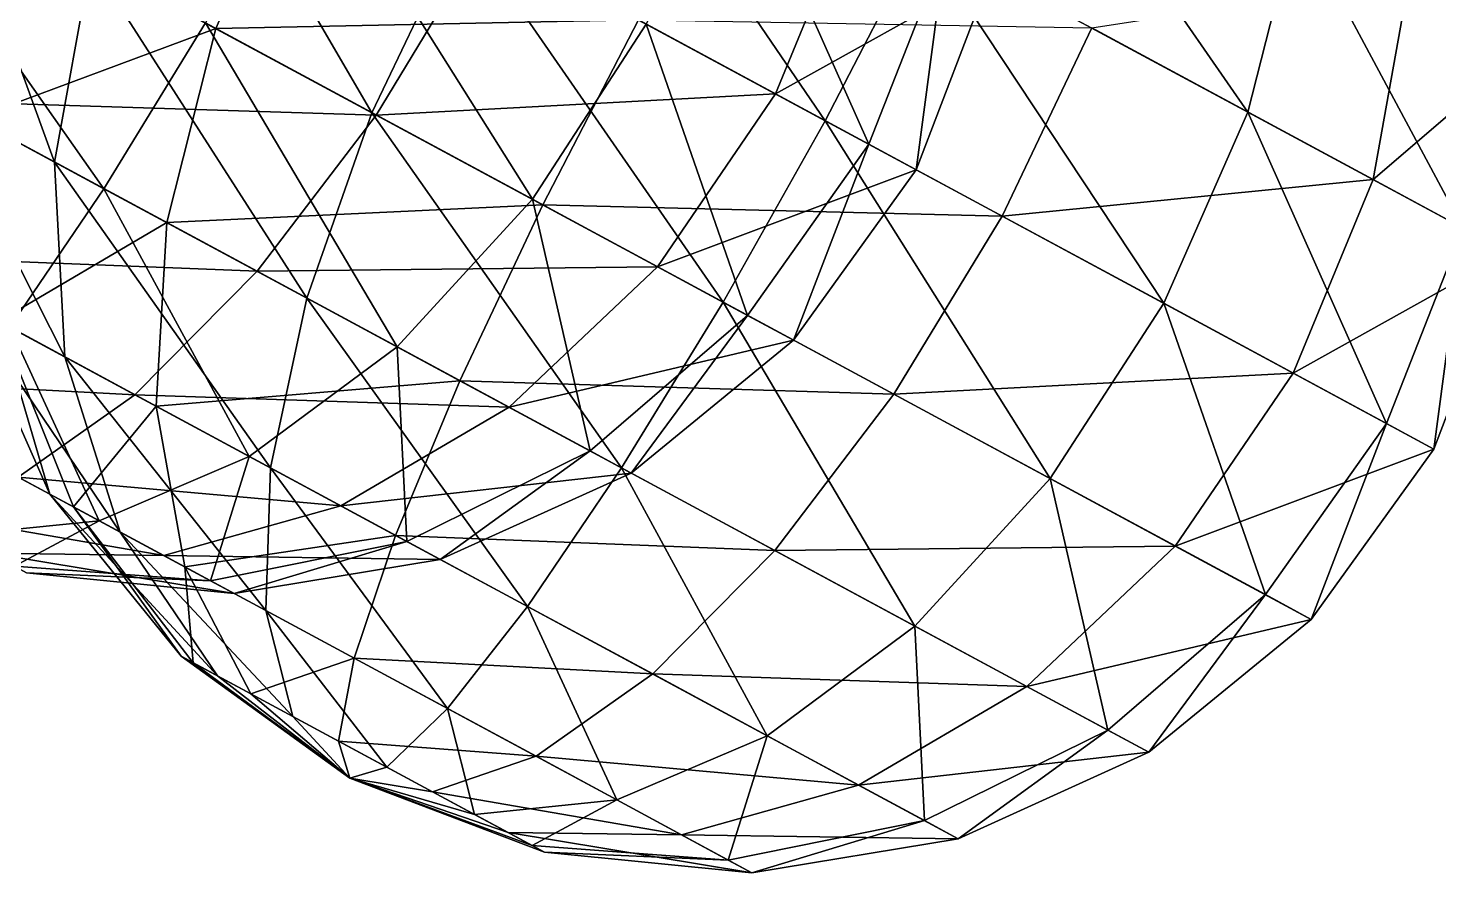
# Model space of a CAD drawing. Header units: metres. Extents: x -386 to 289, y -317 to 299.
# Drawn here: x -2.1 to 50.5, y -282.4 to -250.9 of the extents above; entities that cross this region are included whole.
import ezdxf

# ---------------------------------------------------------------- set-up
doc = ezdxf.new("R2010")
doc.units = ezdxf.units.M

msp = doc.modelspace()

# ---------------------------------------------------------------- linework, layer by layer
for points in [[(18.07518, -240.43518, -497.6929), (14.044941, -247.08333, -496.748), (27.59697, -254.3956, -494.74118), (27.597069, -254.3955, -494.7411)], [(18.07518, -240.43518, -497.6929), (27.59697, -254.3956, -494.74118), (31.165432, -247.4983, -495.7545), (31.165531, -247.4982, -495.7544)], [(3.191595, -241.22717, -506.1854), (0.21753693, -248.4452, -506.80875), (10.701065, -254.1018, -497.6929), (10.701165, -254.1017, -497.6928)], [(3.191595, -241.22717, -506.1854), (10.701065, -254.1018, -497.6929), (14.044941, -247.08333, -496.748), (14.045041, -247.08322, -496.7479)], [(34.253532, -240.94305, -498.72534), (31.165432, -247.4983, -495.7545), (43.3549, -254.07538, -501.51288), (43.355, -254.07527, -501.5128)], [(34.253532, -240.94305, -498.72534), (43.3549, -254.07538, -501.51288), (45.182312, -246.8399, -503.88818), (45.18241, -246.8398, -503.8881)], [(-8.599396, -243.68785, -329.4103), (-11.029025, -250.59839, -332.1807), (0.70737505, -256.931, -330.44275), (0.70747507, -256.9309, -330.44266)], [(-8.599396, -243.68785, -329.4103), (0.70737505, -256.931, -330.44275), (4.490858, -250.75098, -327.4719), (4.490958, -250.75087, -327.4718)], [(8.016708, -243.83067, -548.25604), (4.8782406, -250.95999, -547.44586), (-3.1442719, -246.63127, -535.5336), (-3.144172, -246.63116, -535.5335)], [(20.636173, -250.63977, -554.2176), (4.8782406, -250.95999, -547.44586), (8.016708, -243.83067, -548.25604), (8.0168085, -243.83057, -548.2559)], [(24.05444, -243.66142, -333.2303), (20.915972, -250.79074, -332.4201), (29.221485, -255.27216, -344.75256), (29.221584, -255.27205, -344.75247)], [(24.05444, -243.66142, -333.2303), (29.221485, -255.27216, -344.75256), (32.076946, -247.99014, -345.14252), (32.077045, -247.99004, -345.14243)], [(52.695835, -243.83405, -527.27576), (53.904594, -251.5462, -527.90424), (49.360977, -249.0946, -540.32245), (49.361076, -249.0945, -540.3223)], [(8.29651, -243.98164, -326.4586), (4.490858, -250.75098, -327.4719), (16.680325, -257.32806, -333.2303), (16.680424, -257.32797, -333.2302)], [(8.29651, -243.98164, -326.4586), (16.680325, -257.32806, -333.2303), (20.915972, -250.79074, -332.4201), (20.91607, -250.79063, -332.42)], [(-4.8502064, -245.7108, -520.6594), (-5.6714554, -253.48917, -521.0545), (-1.1278381, -255.94077, -508.63632), (-1.1277381, -255.94066, -508.63623)], [(-4.8502064, -245.7108, -520.6594), (-1.1278381, -255.94077, -508.63632), (0.21753693, -248.4452, -506.80875), (0.21763693, -248.4451, -506.80865)], [(28.715141, -246.17621, -373.8674), (25.741085, -253.39424, -374.49075), (14.887742, -247.53809, -383.92816), (14.887842, -247.53798, -383.92807)], [(33.782883, -248.91061, -360.01675), (25.741085, -253.39424, -374.49075), (28.715141, -246.17621, -373.8674), (28.71524, -246.1761, -373.8673)], [(10.8575, -254.18623, -382.98325), (-5.3208494, -253.67834, -381.9508), (-2.2327518, -247.12311, -384.92166), (-2.232652, -247.123, -384.92157)], [(4.8782406, -250.95999, -547.44586), (-4.1419525, -254.31444, -534.3904), (-3.1442719, -246.63127, -535.5336), (-3.144172, -246.63116, -535.5335)], [(14.887742, -247.53809, -383.92816), (10.8575, -254.18623, -382.98325), (-2.2327518, -247.12311, -384.92166), (-2.232652, -247.123, -384.92157)], [(14.044941, -247.08333, -496.748), (10.701065, -254.1018, -497.6929), (23.791319, -261.16492, -495.7545), (23.791418, -261.16483, -495.7544)], [(14.044941, -247.08333, -496.748), (23.791319, -261.16492, -495.7545), (27.59697, -254.3956, -494.74118), (27.597069, -254.3955, -494.7411)], [(45.182312, -246.8399, -503.88818), (43.3549, -254.07538, -501.51288), (51.377407, -258.40408, -513.4251), (51.377506, -258.404, -513.425)], [(45.182312, -246.8399, -503.88818), (51.377407, -258.40408, -513.4251), (52.375095, -250.72093, -514.56836), (52.375195, -250.72083, -514.56824)], [(25.741085, -253.39424, -374.49075), (10.8575, -254.18623, -382.98325), (14.887742, -247.53809, -383.92816), (14.887842, -247.53798, -383.92807)], [(31.165432, -247.4983, -495.7545), (27.59697, -254.3956, -494.74118), (40.21643, -261.2047, -500.7027), (40.21653, -261.20462, -500.7026)], [(31.165432, -247.4983, -495.7545), (40.21643, -261.2047, -500.7027), (43.3549, -254.07538, -501.51288), (43.355, -254.07527, -501.5128)], [(32.076946, -247.99014, -345.14252), (29.221485, -255.27216, -344.75256), (30.987598, -256.2251, -360.1515), (30.987698, -256.225, -360.1514)], [(32.076946, -247.99014, -345.14252), (30.987598, -256.2251, -360.1515), (33.782883, -248.91061, -360.01675), (33.78298, -248.9105, -360.01666)], [(0.21753693, -248.4452, -506.80875), (-1.1278381, -255.94077, -508.63632), (8.271436, -261.01233, -500.4633), (8.271536, -261.01224, -500.4632)], [(0.21753693, -248.4452, -506.80875), (8.271436, -261.01233, -500.4633), (10.701065, -254.1018, -497.6929), (10.701165, -254.1017, -497.6928)], [(33.782883, -248.91061, -360.01675), (30.987598, -256.2251, -360.1515), (25.741085, -253.39424, -374.49075), (25.741184, -253.39413, -374.49066)], [(49.360977, -249.0946, -540.32245), (48.015602, -256.59018, -542.15), (37.532074, -250.93356, -551.2658), (37.532173, -250.93346, -551.2657)], [(53.904594, -251.5462, -527.90424), (48.015602, -256.59018, -542.15), (49.360977, -249.0946, -540.32245), (49.361076, -249.0945, -540.3223)], [(-11.029025, -250.59839, -332.1807), (-2.7961054, -262.1006, -335.1687), (0.70737505, -256.931, -330.44275), (0.70747507, -256.9309, -330.44266)], [(4.490858, -250.75098, -327.4719), (0.70737505, -256.931, -330.44275), (11.636152, -262.82785, -335.6056), (11.636252, -262.82776, -335.6055)], [(4.490858, -250.75098, -327.4719), (11.636152, -262.82785, -335.6056), (16.680325, -257.32806, -333.2303), (16.680424, -257.32797, -333.2302)], [(20.636173, -250.63977, -554.2176), (17.067709, -257.53708, -553.2043), (4.8782406, -250.95999, -547.44586), (4.8783407, -250.95988, -547.44574)], [(20.915972, -250.79074, -332.4201), (16.680325, -257.32806, -333.2303), (24.702833, -261.65677, -345.14252), (24.702932, -261.65668, -345.14243)], [(34.1882, -257.95206, -552.21075), (17.067709, -257.53708, -553.2043), (20.636173, -250.63977, -554.2176), (20.636272, -250.63966, -554.21747)], [(37.532074, -250.93356, -551.2658), (34.1882, -257.95206, -552.21075), (20.636173, -250.63977, -554.2176), (20.636272, -250.63966, -554.21747)], [(20.915972, -250.79074, -332.4201), (24.702833, -261.65677, -345.14252), (29.221485, -255.27216, -344.75256), (29.221584, -255.27205, -344.75247)], [(4.8782406, -250.95999, -547.44586), (3.0508327, -258.19547, -545.07056), (-4.1419525, -254.31444, -534.3904), (-4.1418524, -254.31433, -534.39026)], [(17.067709, -257.53708, -553.2043), (3.0508327, -258.19547, -545.07056), (4.8782406, -250.95999, -547.44586), (4.8783407, -250.95988, -547.44574)], [(4.8782406, -250.95999, -547.44586), (4.8782406, -250.95999, -547.44586), (17.067709, -257.53708, -553.2043), (17.067808, -257.537, -553.20416)], [(48.015602, -256.59018, -542.15), (34.1882, -257.95206, -552.21075), (37.532074, -250.93356, -551.2658), (37.532173, -250.93346, -551.2657)], [(53.904594, -251.5462, -527.90424), (53.083344, -259.3246, -528.2993), (48.015602, -256.59018, -542.15), (48.0157, -256.5901, -542.1499)], [(25.741085, -253.39424, -374.49075), (21.341026, -259.84283, -373.8674), (10.8575, -254.18623, -382.98325), (10.8576, -254.18613, -382.98315)], [(30.987598, -256.2251, -360.1515), (21.341026, -259.84283, -373.8674), (25.741085, -253.39424, -374.49075), (25.741184, -253.39413, -374.49066)], [(6.415551, -260.011, -380.21286), (-7.718131, -259.4448, -377.22485), (-5.3208494, -253.67834, -381.9508), (-5.3207493, -253.67824, -381.9507)], [(-5.6714554, -253.48917, -521.0545), (-4.462698, -261.20132, -521.683), (-0.7528496, -263.20306, -511.54358), (-0.75274956, -263.20297, -511.5435)], [(-5.6714554, -253.48917, -521.0545), (-0.7528496, -263.20306, -511.54358), (-1.1278381, -255.94077, -508.63632), (-1.1277381, -255.94066, -508.63623)], [(10.8575, -254.18623, -382.98325), (6.415551, -260.011, -380.21286), (-5.3208494, -253.67834, -381.9508), (-5.3207493, -253.67824, -381.9507)], [(3.0508327, -258.19547, -545.07056), (-3.2138653, -261.87515, -532.57166), (-4.1419525, -254.31444, -534.3904), (-4.1418524, -254.31433, -534.39026)], [(21.341026, -259.84283, -373.8674), (6.415551, -260.011, -380.21286), (10.8575, -254.18623, -382.98325), (10.8576, -254.18613, -382.98315)], [(10.701065, -254.1018, -497.6929), (8.271436, -261.01233, -500.4633), (20.007835, -267.34497, -498.72534), (20.007935, -267.34488, -498.72525)], [(10.701065, -254.1018, -497.6929), (20.007835, -267.34497, -498.72534), (23.791319, -261.16492, -495.7545), (23.791418, -261.16483, -495.7544)], [(27.59697, -254.3956, -494.74118), (23.791319, -261.16492, -495.7545), (35.980785, -267.742, -501.51288), (35.980885, -267.7419, -501.5128)], [(27.59697, -254.3956, -494.74118), (35.980785, -267.742, -501.51288), (40.21643, -261.2047, -500.7027), (40.21653, -261.20462, -500.7026)], [(43.3549, -254.07538, -501.51288), (40.21643, -261.2047, -500.7027), (48.521946, -265.68613, -513.03516), (48.522045, -265.68604, -513.03503)], [(43.3549, -254.07538, -501.51288), (48.521946, -265.68613, -513.03516), (51.377407, -258.40408, -513.4251), (51.377506, -258.404, -513.425)], [(29.221485, -255.27216, -344.75256), (24.702833, -261.65677, -345.14252), (26.40877, -262.57724, -360.01675), (26.408869, -262.57715, -360.01666)], [(29.221485, -255.27216, -344.75256), (26.40877, -262.57724, -360.01675), (30.987598, -256.2251, -360.1515), (30.987698, -256.225, -360.1514)], [(-1.1278381, -255.94077, -508.63632), (-0.7528496, -263.20306, -511.54358), (6.921625, -267.34396, -504.8703), (6.9217253, -267.34387, -504.8702)], [(-1.1278381, -255.94077, -508.63632), (6.921625, -267.34396, -504.8703), (8.271436, -261.01233, -500.4633), (8.271536, -261.01224, -500.4632)], [(30.987598, -256.2251, -360.1515), (26.40877, -262.57724, -360.01675), (21.341026, -259.84283, -373.8674), (21.341125, -259.84274, -373.8673)], [(0.70737505, -256.931, -330.44275), (-2.7961054, -262.1006, -335.1687), (6.1272035, -266.91534, -339.38412), (6.1273036, -266.91525, -339.38403)], [(0.70737505, -256.931, -330.44275), (6.1272035, -266.91534, -339.38412), (11.636152, -262.82785, -335.6056), (11.636252, -262.82776, -335.6055)], [(48.015602, -256.59018, -542.15), (45.041546, -263.8082, -542.7734), (34.1882, -257.95206, -552.21075), (34.1883, -257.95197, -552.21063)], [(53.083344, -259.3246, -528.2993), (45.041546, -263.8082, -542.7734), (48.015602, -256.59018, -542.15), (48.0157, -256.5901, -542.1499)], [(17.067709, -257.53708, -553.2043), (13.979611, -264.09232, -550.2334), (3.0508327, -258.19547, -545.07056), (3.0509326, -258.19537, -545.07043)], [(16.680325, -257.32806, -333.2303), (11.636152, -262.82785, -335.6056), (18.828938, -266.70886, -346.2858), (18.829037, -266.70877, -346.2857)], [(30.15796, -264.6002, -551.2658), (13.979611, -264.09232, -550.2334), (17.067709, -257.53708, -553.2043), (17.067808, -257.537, -553.20416)], [(16.680325, -257.32806, -333.2303), (18.828938, -266.70886, -346.2858), (24.702833, -261.65677, -345.14252), (24.702932, -261.65668, -345.14243)], [(34.1882, -257.95206, -552.21075), (30.15796, -264.6002, -551.2658), (17.067709, -257.53708, -553.2043), (17.067808, -257.537, -553.20416)], [(45.041546, -263.8082, -542.7734), (30.15796, -264.6002, -551.2658), (34.1882, -257.95206, -552.21075), (34.1883, -257.95197, -552.21063)], [(3.0508327, -258.19547, -545.07056), (2.6590195, -265.044, -541.292), (-3.2138653, -261.87515, -532.57166), (-3.2137654, -261.87506, -532.57153)], [(13.979611, -264.09232, -550.2334), (2.6590195, -265.044, -541.292), (3.0508327, -258.19547, -545.07056), (3.0509326, -258.19537, -545.07043)], [(3.0508327, -258.19547, -545.07056), (3.0508327, -258.19547, -545.07056), (13.979611, -264.09232, -550.2334), (13.979712, -264.09222, -550.2333)], [(51.377407, -258.40408, -513.4251), (48.521946, -265.68613, -513.03516), (50.28806, -266.63907, -528.4341), (50.28816, -266.63898, -528.43396)], [(51.377407, -258.40408, -513.4251), (50.28806, -266.63907, -528.4341), (53.083344, -259.3246, -528.2993), (53.083443, -259.3245, -528.2992)], [(1.8646002, -264.61536, -375.80582), (-9.261224, -264.02948, -371.0659), (-7.718131, -259.4448, -377.22485), (-7.718031, -259.4447, -377.22476)], [(6.415551, -260.011, -380.21286), (1.8646002, -264.61536, -375.80582), (-7.718131, -259.4448, -377.22485), (-7.718031, -259.4447, -377.22476)], [(53.083344, -259.3246, -528.2993), (50.28806, -266.63907, -528.4341), (45.041546, -263.8082, -542.7734), (45.041645, -263.8081, -542.77325)], [(15.814823, -265.08255, -372.03983), (1.8646002, -264.61536, -375.80582), (6.415551, -260.011, -380.21286), (6.4156513, -260.0109, -380.21277)], [(21.341026, -259.84283, -373.8674), (15.814823, -265.08255, -372.03983), (6.415551, -260.011, -380.21286), (6.4156513, -260.0109, -380.21277)], [(26.40877, -262.57724, -360.01675), (15.814823, -265.08255, -372.03983), (21.341026, -259.84283, -373.8674), (21.341125, -259.84274, -373.8673)], [(-3.2138653, -261.87515, -532.57166), (-1.3063087, -268.32172, -522.502), (-4.462698, -261.20132, -521.683), (-4.462598, -261.20123, -521.68286)], [(-4.462698, -261.20132, -521.683), (-1.3063087, -268.32172, -522.502), (1.3169479, -269.73715, -515.3324), (1.317048, -269.73706, -515.3323)], [(-4.462698, -261.20132, -521.683), (1.3169479, -269.73715, -515.3324), (-0.7528496, -263.20306, -511.54358), (-0.75274956, -263.20297, -511.5435)], [(8.271436, -261.01233, -500.4633), (6.921625, -267.34396, -504.8703), (16.504356, -272.51453, -503.4513), (16.504456, -272.51443, -503.4512)], [(8.271436, -261.01233, -500.4633), (16.504356, -272.51453, -503.4513), (20.007835, -267.34497, -498.72534), (20.007935, -267.34488, -498.72525)], [(23.791319, -261.16492, -495.7545), (20.007835, -267.34497, -498.72534), (30.936613, -273.24182, -503.88818), (30.936712, -273.24173, -503.8881)], [(23.791319, -261.16492, -495.7545), (30.936613, -273.24182, -503.88818), (35.980785, -267.742, -501.51288), (35.980885, -267.7419, -501.5128)], [(40.21643, -261.2047, -500.7027), (35.980785, -267.742, -501.51288), (44.003296, -272.07074, -513.4251), (44.003395, -272.07065, -513.425)], [(40.21643, -261.2047, -500.7027), (44.003296, -272.07074, -513.4251), (48.521946, -265.68613, -513.03516), (48.522045, -265.68604, -513.03503)], [(24.702833, -261.65677, -345.14252), (18.828938, -266.70886, -346.2858), (20.358438, -267.53415, -359.62167), (20.358538, -267.53406, -359.62158)], [(24.702833, -261.65677, -345.14252), (20.358438, -267.53415, -359.62167), (26.40877, -262.57724, -360.01675), (26.408869, -262.57715, -360.01666)], [(-2.7961054, -262.1006, -335.1687), (-5.7808247, -265.9074, -341.32767), (0.5289068, -269.31195, -344.30844), (0.52900684, -269.31186, -344.30835)], [(2.6590195, -265.044, -541.292), (-0.4232521, -268.7982, -530.2015), (-3.2138653, -261.87515, -532.57166), (-3.2137654, -261.87506, -532.57153)], [(-3.2138653, -261.87515, -532.57166), (-0.4232521, -268.7982, -530.2015), (-1.3063087, -268.32172, -522.502), (-1.3062087, -268.32162, -522.5019)], [(-2.7961054, -262.1006, -335.1687), (0.5289068, -269.31195, -344.30844), (6.1272035, -266.91534, -339.38412), (6.1273036, -266.91525, -339.38403)], [(11.636152, -262.82785, -335.6056), (6.1272035, -266.91534, -339.38412), (12.000088, -270.08417, -348.1045), (12.000188, -270.08408, -348.1044)], [(11.636152, -262.82785, -335.6056), (12.000088, -270.08417, -348.1045), (18.828938, -266.70886, -346.2858), (18.829037, -266.70877, -346.2857)], [(26.40877, -262.57724, -360.01675), (20.358438, -267.53415, -359.62167), (15.814823, -265.08255, -372.03983), (15.814923, -265.08246, -372.03973)], [(-0.7528496, -263.20306, -511.54358), (1.3169479, -269.73715, -515.3324), (6.743622, -272.66522, -510.61368), (6.743722, -272.66513, -510.6136)], [(-0.7528496, -263.20306, -511.54358), (6.743622, -272.66522, -510.61368), (6.921625, -267.34396, -504.8703), (6.9217253, -267.34387, -504.8702)], [(45.041546, -263.8082, -542.7734), (40.641487, -270.2568, -542.15), (30.15796, -264.6002, -551.2658), (30.15806, -264.6001, -551.2657)], [(50.28806, -266.63907, -528.4341), (40.641487, -270.2568, -542.15), (45.041546, -263.8082, -542.7734), (45.041645, -263.8081, -542.77325)], [(1.8646002, -264.61536, -375.80582), (-2.4852095, -267.6856, -370.06247), (-9.261224, -264.02948, -371.0659), (-9.261124, -264.0294, -371.0658)], [(13.979611, -264.09232, -550.2334), (11.58233, -269.85876, -545.50745), (2.6590195, -265.044, -541.292), (2.6591194, -265.0439, -541.2919)], [(25.716011, -270.42493, -548.4955), (11.58233, -269.85876, -545.50745), (13.979611, -264.09232, -550.2334), (13.979712, -264.09222, -550.2333)], [(30.15796, -264.6002, -551.2658), (25.716011, -270.42493, -548.4955), (13.979611, -264.09232, -550.2334), (13.979712, -264.09222, -550.2333)], [(9.539074, -268.7563, -369.13257), (-2.4852095, -267.6856, -370.06247), (1.8646002, -264.61536, -375.80582), (1.8647002, -264.61526, -375.80573)], [(15.814823, -265.08255, -372.03983), (9.539074, -268.7563, -369.13257), (1.8646002, -264.61536, -375.80582), (1.8647002, -264.61526, -375.80573)], [(40.641487, -270.2568, -542.15), (25.716011, -270.42493, -548.4955), (30.15796, -264.6002, -551.2658), (30.15806, -264.6001, -551.2657)], [(2.6590195, -265.044, -541.292), (3.7295055, -271.03888, -536.36774), (-0.4232521, -268.7982, -530.2015), (-0.42315212, -268.7981, -530.20135)], [(11.58233, -269.85876, -545.50745), (3.7295055, -271.03888, -536.36774), (2.6590195, -265.044, -541.292), (2.6591194, -265.0439, -541.2919)], [(2.6590195, -265.044, -541.292), (2.6590195, -265.044, -541.292), (11.58233, -269.85876, -545.50745), (11.58243, -269.85867, -545.5073)], [(20.358438, -267.53415, -359.62167), (9.539074, -268.7563, -369.13257), (15.814823, -265.08255, -372.03983), (15.814923, -265.08246, -372.03973)], [(-5.7808247, -265.9074, -341.32767), (-4.7772255, -269.85437, -350.0429), (0.5289068, -269.31195, -344.30844), (0.52900684, -269.31186, -344.30835)], [(48.521946, -265.68613, -513.03516), (44.003296, -272.07074, -513.4251), (45.70923, -272.9912, -528.2993), (45.709328, -272.99112, -528.2992)], [(48.521946, -265.68613, -513.03516), (45.70923, -272.9912, -528.2993), (50.28806, -266.63907, -528.4341), (50.28816, -266.63898, -528.43396)], [(6.1272035, -266.91534, -339.38412), (0.5289068, -269.31195, -344.30844), (4.6816635, -271.55267, -350.47467), (4.6817636, -271.55258, -350.47458)], [(6.1272035, -266.91534, -339.38412), (4.6816635, -271.55267, -350.47467), (12.000088, -270.08417, -348.1045), (12.000188, -270.08408, -348.1044)], [(18.828938, -266.70886, -346.2858), (12.000088, -270.08417, -348.1045), (13.2489195, -270.758, -358.9932), (13.24902, -270.7579, -358.9931)], [(18.828938, -266.70886, -346.2858), (13.2489195, -270.758, -358.9932), (20.358438, -267.53415, -359.62167), (20.358538, -267.53406, -359.62158)], [(50.28806, -266.63907, -528.4341), (45.70923, -272.9912, -528.2993), (40.641487, -270.2568, -542.15), (40.641586, -270.2567, -542.1499)], [(6.921625, -267.34396, -504.8703), (6.743622, -272.66522, -510.61368), (13.519636, -276.32135, -509.61026), (13.519736, -276.32126, -509.61017)], [(6.921625, -267.34396, -504.8703), (13.519636, -276.32135, -509.61026), (16.504356, -272.51453, -503.4513), (16.504456, -272.51443, -503.4512)], [(20.358438, -267.53415, -359.62167), (13.2489195, -270.758, -358.9932), (9.539074, -268.7563, -369.13257), (9.539174, -268.7562, -369.13248)], [(20.007835, -267.34497, -498.72534), (16.504356, -272.51453, -503.4513), (25.427664, -277.32928, -507.66672), (25.427763, -277.3292, -507.66663)], [(20.007835, -267.34497, -498.72534), (25.427664, -277.32928, -507.66672), (30.936613, -273.24182, -503.88818), (30.936712, -273.24173, -503.8881)], [(2.9414635, -270.6137, -365.34378), (-6.337446, -269.0125, -363.37418), (-2.4852095, -267.6856, -370.06247), (-2.4851096, -267.68552, -370.06238)], [(9.539074, -268.7563, -369.13257), (2.9414635, -270.6137, -365.34378), (-2.4852095, -267.6856, -370.06247), (-2.4851096, -267.68552, -370.06238)], [(35.980785, -267.742, -501.51288), (30.936613, -273.24182, -503.88818), (38.1294, -277.12283, -514.56836), (38.129498, -277.12274, -514.56824)], [(35.980785, -267.742, -501.51288), (38.1294, -277.12283, -514.56836), (44.003296, -272.07074, -513.4251), (44.003395, -272.07065, -513.425)], [(-0.4232521, -268.7982, -530.2015), (3.5826054, -274.36508, -523.4558), (-1.3063087, -268.32172, -522.502), (-1.3062087, -268.32162, -522.5019)], [(-1.3063087, -268.32172, -522.502), (3.5826054, -274.36508, -523.4558), (4.940502, -275.09775, -519.74457), (4.9406023, -275.09766, -519.74445)], [(-1.3063087, -268.32172, -522.502), (4.940502, -275.09775, -519.74457), (1.3169479, -269.73715, -515.3324), (1.317048, -269.73706, -515.3323)], [(2.9414635, -270.6137, -365.34378), (-3.5283928, -270.5282, -360.9316), (-6.337446, -269.0125, -363.37418), (-6.337346, -269.01242, -363.37408)], [(3.7295055, -271.03888, -536.36774), (4.039709, -274.61172, -527.44135), (-0.4232521, -268.7982, -530.2015), (-0.42315212, -268.7981, -530.20135)], [(-0.4232521, -268.7982, -530.2015), (4.039709, -274.61172, -527.44135), (3.5826054, -274.36508, -523.4558), (3.5827053, -274.365, -523.4557)], [(13.2489195, -270.758, -358.9932), (2.9414635, -270.6137, -365.34378), (9.539074, -268.7563, -369.13257), (9.539174, -268.7562, -369.13248)], [(0.5289068, -269.31195, -344.30844), (-4.7772255, -269.85437, -350.0429), (-2.6276007, -271.01425, -353.2348), (-2.6275008, -271.01416, -353.2347)], [(0.5289068, -269.31195, -344.30844), (-2.6276007, -271.01425, -353.2348), (4.6816635, -271.55267, -350.47467), (4.6817636, -271.55258, -350.47458)], [(1.3169479, -269.73715, -515.3324), (4.940502, -275.09775, -519.74457), (7.7495556, -276.61343, -517.30194), (7.7496557, -276.61334, -517.3018)], [(1.3169479, -269.73715, -515.3324), (7.7495556, -276.61343, -517.30194), (6.743622, -272.66522, -510.61368), (6.743722, -272.66513, -510.6136)], [(11.58233, -269.85876, -545.50745), (10.039237, -274.44345, -539.34845), (3.7295055, -271.03888, -536.36774), (3.7296054, -271.0388, -536.3676)], [(12.000088, -270.08417, -348.1045), (4.6816635, -271.55267, -350.47467), (5.56472, -272.0291, -358.17413), (5.5648203, -272.02902, -358.17404)], [(12.000088, -270.08417, -348.1045), (5.56472, -272.0291, -358.17413), (13.2489195, -270.758, -358.9932), (13.24902, -270.7579, -358.9931)], [(21.165062, -275.02933, -544.08844), (10.039237, -274.44345, -539.34845), (11.58233, -269.85876, -545.50745), (11.58243, -269.85867, -545.5073)], [(25.716011, -270.42493, -548.4955), (21.165062, -275.02933, -544.08844), (11.58233, -269.85876, -545.50745), (11.58243, -269.85867, -545.5073)], [(40.641487, -270.2568, -542.15), (35.115284, -275.4965, -540.32245), (25.716011, -270.42493, -548.4955), (25.71611, -270.42484, -548.49536)], [(45.70923, -272.9912, -528.2993), (35.115284, -275.4965, -540.32245), (40.641487, -270.2568, -542.15), (40.641586, -270.2567, -542.1499)], [(5.56472, -272.0291, -358.17413), (-2.1704955, -271.2609, -357.22034), (-3.5283928, -270.5282, -360.9316), (-3.528293, -270.5281, -360.93152)], [(5.56472, -272.0291, -358.17413), (-3.5283928, -270.5282, -360.9316), (2.9414635, -270.6137, -365.34378), (2.9415634, -270.61362, -365.3437)], [(13.2489195, -270.758, -358.9932), (5.56472, -272.0291, -358.17413), (2.9414635, -270.6137, -365.34378), (2.9415634, -270.61362, -365.3437)], [(35.115284, -275.4965, -540.32245), (21.165062, -275.02933, -544.08844), (25.716011, -270.42493, -548.4955), (25.71611, -270.42484, -548.49536)], [(4.6816635, -271.55267, -350.47467), (-2.6276007, -271.01425, -353.2348), (-2.1704955, -271.2609, -357.22034), (-2.1703956, -271.2608, -357.22025)], [(4.6816635, -271.55267, -350.47467), (-2.1704955, -271.2609, -357.22034), (5.56472, -272.0291, -358.17413), (5.5648203, -272.02902, -358.17404)], [(10.039237, -274.44345, -539.34845), (6.189335, -275.7716, -530.63324), (3.7295055, -271.03888, -536.36774), (3.7296054, -271.0388, -536.3676)], [(3.7295055, -271.03888, -536.36774), (6.189335, -275.7716, -530.63324), (4.039709, -274.61172, -527.44135), (4.039809, -274.61163, -527.4412)], [(3.7295055, -271.03888, -536.36774), (3.7295055, -271.03888, -536.36774), (10.039237, -274.44345, -539.34845), (10.039337, -274.44336, -539.3483)], [(44.003296, -272.07074, -513.4251), (38.1294, -277.12283, -514.56836), (39.658897, -277.9481, -527.90424), (39.658997, -277.948, -527.9041)], [(44.003296, -272.07074, -513.4251), (39.658897, -277.9481, -527.90424), (45.70923, -272.9912, -528.2993), (45.709328, -272.99112, -528.2992)], [(6.743622, -272.66522, -510.61368), (7.7495556, -276.61343, -517.30194), (11.257078, -278.506, -516.78253), (11.257178, -278.50592, -516.7824)], [(6.743622, -272.66522, -510.61368), (11.257078, -278.506, -516.78253), (13.519636, -276.32135, -509.61026), (13.519736, -276.32126, -509.61017)], [(16.504356, -272.51453, -503.4513), (13.519636, -276.32135, -509.61026), (19.829369, -279.7259, -512.59106), (19.829468, -279.7258, -512.59094)], [(16.504356, -272.51453, -503.4513), (19.829369, -279.7259, -512.59106), (25.427664, -277.32928, -507.66672), (25.427763, -277.3292, -507.66663)], [(30.936613, -273.24182, -503.88818), (25.427664, -277.32928, -507.66672), (31.300549, -280.49814, -516.3871), (31.300648, -280.49805, -516.38696)], [(30.936613, -273.24182, -503.88818), (31.300549, -280.49814, -516.3871), (38.1294, -277.12283, -514.56836), (38.129498, -277.12274, -514.56824)], [(45.70923, -272.9912, -528.2993), (39.658897, -277.9481, -527.90424), (35.115284, -275.4965, -540.32245), (35.115383, -275.4964, -540.3223)], [(4.039709, -274.61172, -527.44135), (9.870874, -278.9196, -524.4794), (3.5826054, -274.36508, -523.4558), (3.5827053, -274.365, -523.4557)], [(3.5826054, -274.36508, -523.4558), (9.870874, -278.9196, -524.4794), (4.940502, -275.09775, -519.74457), (4.9406023, -275.09766, -519.74445)], [(10.039237, -274.44345, -539.34845), (9.455493, -277.5339, -532.1762), (6.189335, -275.7716, -530.63324), (6.189435, -275.7715, -530.6331)], [(16.81525, -278.09958, -538.3451), (9.455493, -277.5339, -532.1762), (10.039237, -274.44345, -539.34845), (10.039337, -274.44336, -539.3483)], [(21.165062, -275.02933, -544.08844), (16.81525, -278.09958, -538.3451), (10.039237, -274.44345, -539.34845), (10.039337, -274.44336, -539.3483)], [(6.189335, -275.7716, -530.63324), (9.870874, -278.9196, -524.4794), (4.039709, -274.61172, -527.44135), (4.039809, -274.61163, -527.4412)], [(4.940502, -275.09775, -519.74457), (9.870874, -278.9196, -524.4794), (7.7495556, -276.61343, -517.30194), (7.7496557, -276.61334, -517.3018)], [(28.839535, -279.17023, -537.41516), (16.81525, -278.09958, -538.3451), (21.165062, -275.02933, -544.08844), (21.165161, -275.02924, -544.0883)], [(35.115284, -275.4965, -540.32245), (28.839535, -279.17023, -537.41516), (21.165062, -275.02933, -544.08844), (21.165161, -275.02924, -544.0883)], [(39.658897, -277.9481, -527.90424), (28.839535, -279.17023, -537.41516), (35.115284, -275.4965, -540.32245), (35.115383, -275.4964, -540.3223)], [(9.455493, -277.5339, -532.1762), (9.870874, -278.9196, -524.4794), (6.189335, -275.7716, -530.63324), (6.189435, -275.7715, -530.6331)], [(13.519636, -276.32135, -509.61026), (11.257078, -278.506, -516.78253), (14.523235, -280.2683, -518.3255), (14.523335, -280.26822, -518.3254)], [(13.519636, -276.32135, -509.61026), (14.523235, -280.2683, -518.3255), (19.829369, -279.7259, -512.59106), (19.829468, -279.7258, -512.59094)], [(7.7495556, -276.61343, -517.30194), (9.870874, -278.9196, -524.4794), (11.257078, -278.506, -516.78253), (11.257178, -278.50592, -516.7824)], [(12.963015, -279.42648, -531.6568), (9.870874, -278.9196, -524.4794), (9.455493, -277.5339, -532.1762), (9.455593, -277.5338, -532.1761)], [(16.81525, -278.09958, -538.3451), (12.963015, -279.42648, -531.6568), (9.455493, -277.5339, -532.1762), (9.455593, -277.5338, -532.1761)], [(25.427664, -277.32928, -507.66672), (19.829369, -279.7259, -512.59106), (23.982124, -281.9666, -518.75726), (23.982224, -281.96652, -518.75714)], [(25.427664, -277.32928, -507.66672), (23.982124, -281.9666, -518.75726), (31.300549, -280.49814, -516.3871), (31.300648, -280.49805, -516.38696)], [(38.1294, -277.12283, -514.56836), (31.300549, -280.49814, -516.3871), (32.54938, -281.17197, -527.27576), (32.54948, -281.17188, -527.27563)], [(38.1294, -277.12283, -514.56836), (32.54938, -281.17197, -527.27576), (39.658897, -277.9481, -527.90424), (39.658997, -277.948, -527.9041)], [(22.241924, -281.02765, -533.62634), (12.963015, -279.42648, -531.6568), (16.81525, -278.09958, -538.3451), (16.81535, -278.0995, -538.345)], [(28.839535, -279.17023, -537.41516), (22.241924, -281.02765, -533.62634), (16.81525, -278.09958, -538.3451), (16.81535, -278.0995, -538.345)], [(39.658897, -277.9481, -527.90424), (32.54938, -281.17197, -527.27576), (28.839535, -279.17023, -537.41516), (28.839634, -279.17014, -537.41504)], [(11.257078, -278.506, -516.78253), (9.870874, -278.9196, -524.4794), (14.523235, -280.2683, -518.3255), (14.523335, -280.26822, -518.3254)], [(14.523235, -280.2683, -518.3255), (9.870874, -278.9196, -524.4794), (16.67286, -281.4282, -521.5174), (16.672958, -281.4281, -521.5173)], [(16.67286, -281.4282, -521.5174), (9.870874, -278.9196, -524.4794), (17.129965, -281.67484, -525.5029), (17.130064, -281.67474, -525.5028)], [(17.129965, -281.67484, -525.5029), (9.870874, -278.9196, -524.4794), (15.772068, -280.94217, -529.2142), (15.772168, -280.94208, -529.21405)], [(15.772068, -280.94217, -529.2142), (9.870874, -278.9196, -524.4794), (12.963015, -279.42648, -531.6568), (12.963115, -279.4264, -531.6567)], [(32.54938, -281.17197, -527.27576), (22.241924, -281.02765, -533.62634), (28.839535, -279.17023, -537.41516), (28.839634, -279.17014, -537.41504)], [(22.241924, -281.02765, -533.62634), (15.772068, -280.94217, -529.2142), (12.963015, -279.42648, -531.6568), (12.963115, -279.4264, -531.6567)], [(19.829369, -279.7259, -512.59106), (14.523235, -280.2683, -518.3255), (16.67286, -281.4282, -521.5174), (16.672958, -281.4281, -521.5173)], [(19.829369, -279.7259, -512.59106), (16.67286, -281.4282, -521.5174), (23.982124, -281.9666, -518.75726), (23.982224, -281.96652, -518.75714)], [(31.300549, -280.49814, -516.3871), (23.982124, -281.9666, -518.75726), (24.865181, -282.44308, -526.4567), (24.86528, -282.443, -526.4566)], [(31.300549, -280.49814, -516.3871), (24.865181, -282.44308, -526.4567), (32.54938, -281.17197, -527.27576), (32.54948, -281.17188, -527.27563)], [(24.865181, -282.44308, -526.4567), (17.129965, -281.67484, -525.5029), (15.772068, -280.94217, -529.2142), (15.772168, -280.94208, -529.21405)], [(24.865181, -282.44308, -526.4567), (15.772068, -280.94217, -529.2142), (22.241924, -281.02765, -533.62634), (22.242023, -281.02756, -533.6262)], [(32.54938, -281.17197, -527.27576), (24.865181, -282.44308, -526.4567), (22.241924, -281.02765, -533.62634), (22.242023, -281.02756, -533.6262)], [(23.982124, -281.9666, -518.75726), (16.67286, -281.4282, -521.5174), (17.129965, -281.67484, -525.5029), (17.130064, -281.67474, -525.5028)], [(23.982124, -281.9666, -518.75726), (17.129965, -281.67484, -525.5029), (24.865181, -282.44308, -526.4567), (24.86528, -282.443, -526.4566)]]:
    msp.add_3dface(points)

doc.saveas('drawing.dxf')
